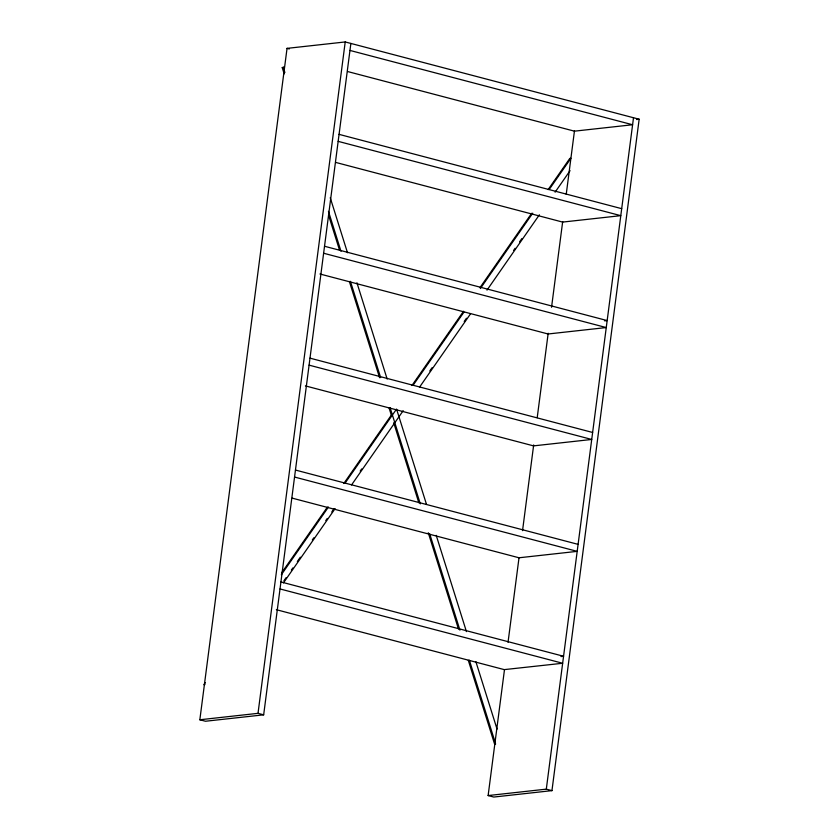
<?xml version="1.0" encoding="UTF-8"?>
<svg xmlns="http://www.w3.org/2000/svg" width="839" height="839" viewBox="0 0 839 839"><rect width="100%" height="100%" fill="white"/><g stroke="black" fill="none" stroke-linecap="round" stroke-linejoin="round"><path stroke-width="1.26" d="M350.87 43.439L263.666 714.828L205.492 721.246L199.839 719.768L287.043 48.368L345.217 41.95L639.161 119.232L551.957 790.632L493.783 797.05L488.13 795.561L504.491 669.595L562.654 663.261L280.016 588.947M199.839 719.768L258.013 713.339L345.217 41.95M508.035 642.328L518.995 557.914M522.54 530.647L533.677 444.932M537.212 417.665L548.182 333.251M551.548 307.273L562.686 221.569M566.231 194.302L574.495 130.664M488.13 795.561L546.304 789.142L633.508 117.754M205.387 682.568L203.887 684.729L204.968 684.603M281.715 572.785L327.367 507.134M343.833 483.453L391.719 414.571M411.928 385.51L463.558 311.248M480.023 287.567L531.664 213.295M548.119 189.624L569.828 158.403L570.898 158.288L549.199 189.499M281.296 574.82L328.448 507.018M344.902 483.337L396.543 409.065L426.401 504.082M413.008 385.395L463.894 312.202M480.359 288.522L532.734 213.179M283.876 580.861L286.12 577.631M291.364 570.09L292.853 567.94M297.342 561.48L300.341 557.18M312.318 539.959L313.807 537.799M325.784 520.579L327.283 518.429M331.772 511.968L334.016 508.738M360.204 471.067L361.703 468.917M429.799 370.974L432.043 367.744M464.219 321.463L466.474 318.233M513.615 250.431L515.115 248.271M519.603 241.821L521.848 238.591M283.456 582.885L335.097 508.623M351.551 484.942L403.192 410.68M419.657 386.999L470.543 313.807M486.998 290.137L539.383 214.794M555.103 192.183L570.069 170.663M284.201 73.895L282.24 67.644L284.358 66.721M282.24 67.644L283.309 67.529L284.882 72.532M636.57 119.526L639.161 119.232M604.583 320.855L607.163 320.571L324.525 246.257M560.976 656.549L563.567 656.266L280.929 581.951M495.671 743.962L494.591 744.078L468.288 660.303M349.957 50.434L632.596 124.749L574.421 131.167L347.556 71.514M287.043 48.368L289.298 48.966M339.061 134.355L621.699 208.67M338.148 141.351L620.787 215.665L562.612 222.083L335.747 162.43M323.613 253.242L606.251 327.556L548.087 333.985L319.942 273.996M309.99 358.148L592.628 432.463M309.088 365.143L591.726 439.458L533.552 445.876L305.406 385.898M295.454 470.05L578.102 544.364M294.552 477.045L577.19 551.359L519.016 557.778L292.15 498.125M276.346 609.691L504.48 669.679M258.013 713.339L263.666 714.828M546.304 789.142L551.957 790.632M330.241 197.742L347.503 252.759M356.932 282.764L387.157 379.05M436.217 535.334L466.442 631.61M475.86 661.625L497.055 729.133M328.448 211.313L341.012 251.322M350.429 281.338L380.654 377.613M390.083 407.618L420.308 503.893M429.725 533.898L459.95 630.173M469.368 660.188L495.272 742.704M328.552 215.183L339.543 250.19M349.36 281.453L379.585 377.728M389.002 407.733L391.352 415.242M393.711 422.741L418.829 502.76M428.257 532.765L458.482 629.051"/></g></svg>
